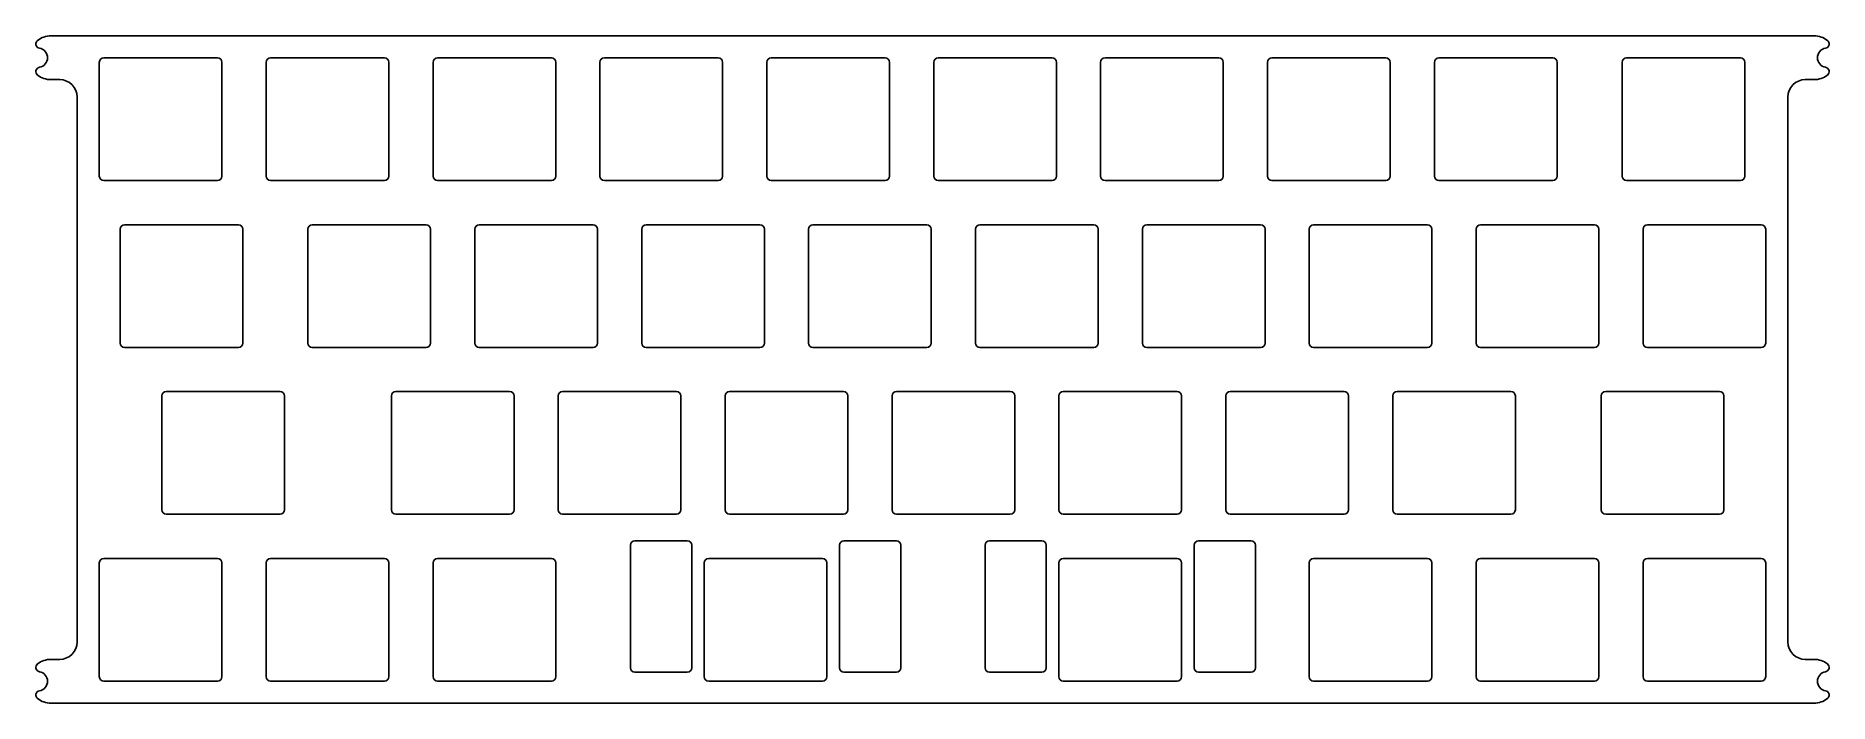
# Model space of a CAD drawing. Header units: millimetres. Extents: x -102 to 102, y -38 to 38.
import ezdxf

# ---------------------------------------------------------------- set-up
doc = ezdxf.new("R2010")
doc.units = ezdxf.units.MM

msp = doc.modelspace()

# ---------------------------------------------------------------- linework, layer by layer
at = {"color": 7, "linetype": 'Continuous', "lineweight": 25}
for p, q in [((100.63125, 38.1), (-100.63125, 38.1)), ((-95.10625, 35.075), (-95.10625, 22.075)), ((-81.60625, 35.575), (-94.60625, 35.575)), ((-81.10625, 22.075), (-81.10625, 35.075)), ((-76.05625, 35.075), (-76.05625, 22.075)), ((-62.55625, 35.575), (-75.55625, 35.575)), ((-62.05625, 22.075), (-62.05625, 35.075)), ((-57.00625, 35.075), (-57.00625, 22.075)), ((-43.50625, 35.575), (-56.50625, 35.575)), ((-43.00625, 22.075), (-43.00625, 35.075)), ((-37.95625, 35.075), (-37.95625, 22.075)), ((-24.45625, 35.575), (-37.45625, 35.575)), ((-23.95625, 22.075), (-23.95625, 35.075)), ((-18.90625, 35.075), (-18.90625, 22.075)), ((-5.40625, 35.575), (-18.40625, 35.575)), ((-4.90625, 22.075), (-4.90625, 35.075)), ((0.14375, 35.075), (0.14375, 22.075)), ((13.64375, 35.575), (0.64375, 35.575)), ((14.14375, 22.075), (14.14375, 35.075)), ((19.19375, 35.075), (19.19375, 22.075)), ((32.69375, 35.575), (19.69375, 35.575)), ((33.19375, 22.075), (33.19375, 35.075)), ((38.24375, 35.075), (38.24375, 22.075)), ((51.74375, 35.575), (38.74375, 35.575)), ((52.24375, 22.075), (52.24375, 35.075)), ((57.29375, 35.075), (57.29375, 22.075)), ((70.79375, 35.575), (57.79375, 35.575)), ((71.29375, 22.075), (71.29375, 35.075)), ((78.725, 35.075), (78.725, 22.075)), ((92.225, 35.575), (79.225, 35.575)), ((92.725, 22.075), (92.725, 35.075)), ((-100.63125, 33.1), (-99.63125, 33.1)), ((99.63125, 33.1), (100.63125, 33.1)), ((-97.63125, 31.1), (-97.63125, -31.1)), ((97.63125, -31.1), (97.63125, 31.1)), ((-94.60625, 21.575), (-81.60625, 21.575)), ((-75.55625, 21.575), (-62.55625, 21.575)), ((-56.50625, 21.575), (-43.50625, 21.575)), ((-37.45625, 21.575), (-24.45625, 21.575)), ((-18.40625, 21.575), (-5.40625, 21.575)), ((0.64375, 21.575), (13.64375, 21.575)), ((19.69375, 21.575), (32.69375, 21.575)), ((38.74375, 21.575), (51.74375, 21.575)), ((57.79375, 21.575), (70.79375, 21.575)), ((79.225, 21.575), (92.225, 21.575)), ((-79.225, 16.525), (-92.225, 16.525)), ((-57.79375, 16.525), (-70.79375, 16.525)), ((-38.74375, 16.525), (-51.74375, 16.525)), ((-19.69375, 16.525), (-32.69375, 16.525)), ((-0.64375, 16.525), (-13.64375, 16.525)), ((18.40625, 16.525), (5.40625, 16.525)), ((37.45625, 16.525), (24.45625, 16.525)), ((56.50625, 16.525), (43.50625, 16.525)), ((75.55625, 16.525), (62.55625, 16.525)), ((94.60625, 16.525), (81.60625, 16.525)), ((-92.725, 16.025), (-92.725, 3.025)), ((-78.725, 3.025), (-78.725, 16.025)), ((-71.29375, 16.025), (-71.29375, 3.025)), ((-57.29375, 3.025), (-57.29375, 16.025)), ((-52.24375, 16.025), (-52.24375, 3.025)), ((-38.24375, 3.025), (-38.24375, 16.025)), ((-33.19375, 16.025), (-33.19375, 3.025)), ((-19.19375, 3.025), (-19.19375, 16.025)), ((-14.14375, 16.025), (-14.14375, 3.025)), ((-0.14375, 3.025), (-0.14375, 16.025)), ((4.90625, 16.025), (4.90625, 3.025)), ((18.90625, 3.025), (18.90625, 16.025)), ((23.95625, 16.025), (23.95625, 3.025)), ((37.95625, 3.025), (37.95625, 16.025)), ((43.00625, 16.025), (43.00625, 3.025)), ((57.00625, 3.025), (57.00625, 16.025)), ((62.05625, 16.025), (62.05625, 3.025)), ((76.05625, 3.025), (76.05625, 16.025)), ((81.10625, 16.025), (81.10625, 3.025)), ((95.10625, 3.025), (95.10625, 16.025)), ((-92.225, 2.525), (-79.225, 2.525)), ((-70.79375, 2.525), (-57.79375, 2.525)), ((-51.74375, 2.525), (-38.74375, 2.525)), ((-32.69375, 2.525), (-19.69375, 2.525)), ((-13.64375, 2.525), (-0.64375, 2.525)), ((5.40625, 2.525), (18.40625, 2.525)), ((24.45625, 2.525), (37.45625, 2.525)), ((43.50625, 2.525), (56.50625, 2.525)), ((62.55625, 2.525), (75.55625, 2.525)), ((81.60625, 2.525), (94.60625, 2.525)), ((-87.9625, -3.025), (-87.9625, -16.025)), ((-74.4625, -2.525), (-87.4625, -2.525)), ((-73.9625, -16.025), (-73.9625, -3.025)), ((-61.76875, -3.025), (-61.76875, -16.025)), ((-48.26875, -2.525), (-61.26875, -2.525)), ((-47.76875, -16.025), (-47.76875, -3.025)), ((-42.71875, -3.025), (-42.71875, -16.025)), ((-29.21875, -2.525), (-42.21875, -2.525)), ((-28.71875, -16.025), (-28.71875, -3.025)), ((-23.66875, -3.025), (-23.66875, -16.025)), ((-10.16875, -2.525), (-23.16875, -2.525)), ((-9.66875, -16.025), (-9.66875, -3.025)), ((-4.61875, -3.025), (-4.61875, -16.025)), ((8.88125, -2.525), (-4.11875, -2.525)), ((9.38125, -16.025), (9.38125, -3.025)), ((14.43125, -3.025), (14.43125, -16.025)), ((27.93125, -2.525), (14.93125, -2.525)), ((28.43125, -16.025), (28.43125, -3.025)), ((33.48125, -3.025), (33.48125, -16.025)), ((46.98125, -2.525), (33.98125, -2.525)), ((47.48125, -16.025), (47.48125, -3.025)), ((52.53125, -3.025), (52.53125, -16.025)), ((66.03125, -2.525), (53.03125, -2.525)), ((66.53125, -16.025), (66.53125, -3.025)), ((76.34375, -3.025), (76.34375, -16.025)), ((89.84375, -2.525), (76.84375, -2.525)), ((90.34375, -16.025), (90.34375, -3.025)), ((-87.4625, -16.525), (-74.4625, -16.525)), ((-61.26875, -16.525), (-48.26875, -16.525)), ((-42.21875, -16.525), (-29.21875, -16.525)), ((-23.16875, -16.525), (-10.16875, -16.525)), ((-4.11875, -16.525), (8.88125, -16.525)), ((14.93125, -16.525), (27.93125, -16.525)), ((33.98125, -16.525), (46.98125, -16.525)), ((53.03125, -16.525), (66.03125, -16.525)), ((76.84375, -16.525), (89.84375, -16.525)), ((-34.488, -20.075), (-34.488, -34.075)), ((-27.988, -19.575), (-33.988, -19.575)), ((-27.488, -34.075), (-27.488, -20.075)), ((-10.612, -20.075), (-10.612, -34.075)), ((-4.112, -19.575), (-10.112, -19.575)), ((-3.612, -34.075), (-3.612, -20.075)), ((5.99325, -20.075), (5.99325, -34.075)), ((12.49325, -19.575), (6.49325, -19.575)), ((12.99325, -34.075), (12.99325, -20.075)), ((29.86925, -20.075), (29.86925, -34.075)), ((36.36925, -19.575), (30.36925, -19.575)), ((36.86925, -34.075), (36.86925, -20.075)), ((-95.10625, -22.075), (-95.10625, -35.075)), ((-81.60625, -21.575), (-94.60625, -21.575)), ((-81.10625, -35.075), (-81.10625, -22.075)), ((-76.05625, -22.075), (-76.05625, -35.075)), ((-62.55625, -21.575), (-75.55625, -21.575)), ((-62.05625, -35.075), (-62.05625, -22.075)), ((-57.00625, -22.075), (-57.00625, -35.075)), ((-43.50625, -21.575), (-56.50625, -21.575)), ((-43.00625, -35.075), (-43.00625, -22.075)), ((-26.05, -35.075), (-26.05, -22.075)), ((-12.55, -21.575), (-25.55, -21.575)), ((-12.05, -22.075), (-12.05, -35.075)), ((14.43125, -35.075), (14.43125, -22.075)), ((27.93125, -21.575), (14.93125, -21.575)), ((28.43125, -22.075), (28.43125, -35.075)), ((43.00625, -22.075), (43.00625, -35.075)), ((56.50625, -21.575), (43.50625, -21.575)), ((57.00625, -35.075), (57.00625, -22.075)), ((62.05625, -22.075), (62.05625, -35.075)), ((75.55625, -21.575), (62.55625, -21.575)), ((76.05625, -35.075), (76.05625, -22.075)), ((81.10625, -22.075), (81.10625, -35.075)), ((94.60625, -21.575), (81.60625, -21.575)), ((95.10625, -35.075), (95.10625, -22.075)), ((-99.63125, -33.1), (-100.63125, -33.1)), ((-33.988, -34.575), (-27.988, -34.575)), ((-10.112, -34.575), (-4.112, -34.575)), ((6.49325, -34.575), (12.49325, -34.575)), ((30.36925, -34.575), (36.36925, -34.575)), ((100.63125, -33.1), (99.63125, -33.1)), ((-94.60625, -35.575), (-81.60625, -35.575)), ((-75.55625, -35.575), (-62.55625, -35.575)), ((-56.50625, -35.575), (-43.50625, -35.575)), ((-25.55, -35.575), (-12.55, -35.575)), ((14.93125, -35.575), (27.93125, -35.575)), ((43.50625, -35.575), (56.50625, -35.575)), ((62.55625, -35.575), (75.55625, -35.575)), ((81.60625, -35.575), (94.60625, -35.575)), ((-100.63125, -38.1), (100.63125, -38.1))]:
    msp.add_line(p, q, dxfattribs=at)
for centre, radius, start, end in [((-101.85055, 37.18534), 0.5, 127.5642, 259.9592921), ((-100.63125, 35.6), 2.5, 90, 127.5642), ((100.63125, 35.6), 2.5, 52.4358, 90), ((101.85055, 37.18534), 0.5, 280.0407079, 52.4358), ((-102.13125, 35.6), 1.11, 280.0407079, 79.9592921), ((-94.60625, 35.075), 0.5, 90, 180), ((-81.60625, 35.075), 0.5, 0, 90), ((-75.55625, 35.075), 0.5, 90, 180), ((-62.55625, 35.075), 0.5, 0, 90), ((-56.50625, 35.075), 0.5, 90, 180), ((-43.50625, 35.075), 0.5, 0, 90), ((-37.45625, 35.075), 0.5, 90, 180), ((-24.45625, 35.075), 0.5, 0, 90), ((-18.40625, 35.075), 0.5, 90, 180), ((-5.40625, 35.075), 0.5, 0, 90), ((0.64375, 35.075), 0.5, 90, 180), ((13.64375, 35.075), 0.5, 0, 90), ((19.69375, 35.075), 0.5, 90, 180), ((32.69375, 35.075), 0.5, 0, 90), ((38.74375, 35.075), 0.5, 90, 180), ((51.74375, 35.075), 0.5, 0, 90), ((57.79375, 35.075), 0.5, 90, 180), ((70.79375, 35.075), 0.5, 0, 90), ((79.225, 35.075), 0.5, 90, 180), ((92.225, 35.075), 0.5, 0, 90), ((102.13125, 35.6), 1.11, 100.0407079, 259.9592921), ((-101.85055, 34.01466), 0.5, 100.0407079, 232.4358), ((-100.63125, 35.6), 2.5, 232.4358, 270), ((-99.63125, 31.1), 2, 0, 90), ((99.63125, 31.1), 2, 90, 180), ((100.63125, 35.6), 2.5, 270, 307.5642), ((101.85055, 34.01466), 0.5, 307.5642, 79.9592921), ((-94.60625, 22.075), 0.5, 180, 270), ((-81.60625, 22.075), 0.5, 270, 0), ((-75.55625, 22.075), 0.5, 180, 270), ((-62.55625, 22.075), 0.5, 270, 0), ((-56.50625, 22.075), 0.5, 180, 270), ((-43.50625, 22.075), 0.5, 270, 0), ((-37.45625, 22.075), 0.5, 180, 270), ((-24.45625, 22.075), 0.5, 270, 0), ((-18.40625, 22.075), 0.5, 180, 270), ((-5.40625, 22.075), 0.5, 270, 0), ((0.64375, 22.075), 0.5, 180, 270), ((13.64375, 22.075), 0.5, 270, 0), ((19.69375, 22.075), 0.5, 180, 270), ((32.69375, 22.075), 0.5, 270, 0), ((38.74375, 22.075), 0.5, 180, 270), ((51.74375, 22.075), 0.5, 270, 0), ((57.79375, 22.075), 0.5, 180, 270), ((70.79375, 22.075), 0.5, 270, 0), ((79.225, 22.075), 0.5, 180, 270), ((92.225, 22.075), 0.5, 270, 0), ((-92.225, 16.025), 0.5, 90, 180), ((-79.225, 16.025), 0.5, 0, 90), ((-70.79375, 16.025), 0.5, 90, 180), ((-57.79375, 16.025), 0.5, 0, 90), ((-51.74375, 16.025), 0.5, 90, 180), ((-38.74375, 16.025), 0.5, 0, 90), ((-32.69375, 16.025), 0.5, 90, 180), ((-19.69375, 16.025), 0.5, 0, 90), ((-13.64375, 16.025), 0.5, 90, 180), ((-0.64375, 16.025), 0.5, 0, 90), ((5.40625, 16.025), 0.5, 90, 180), ((18.40625, 16.025), 0.5, 0, 90), ((24.45625, 16.025), 0.5, 90, 180), ((37.45625, 16.025), 0.5, 0, 90), ((43.50625, 16.025), 0.5, 90, 180), ((56.50625, 16.025), 0.5, 0, 90), ((62.55625, 16.025), 0.5, 90, 180), ((75.55625, 16.025), 0.5, 0, 90), ((81.60625, 16.025), 0.5, 90, 180), ((94.60625, 16.025), 0.5, 0, 90), ((-92.225, 3.025), 0.5, 180, 270), ((-79.225, 3.025), 0.5, 270, 0), ((-70.79375, 3.025), 0.5, 180, 270), ((-57.79375, 3.025), 0.5, 270, 0), ((-51.74375, 3.025), 0.5, 180, 270), ((-38.74375, 3.025), 0.5, 270, 0), ((-32.69375, 3.025), 0.5, 180, 270), ((-19.69375, 3.025), 0.5, 270, 0), ((-13.64375, 3.025), 0.5, 180, 270), ((-0.64375, 3.025), 0.5, 270, 0), ((5.40625, 3.025), 0.5, 180, 270), ((18.40625, 3.025), 0.5, 270, 0), ((24.45625, 3.025), 0.5, 180, 270), ((37.45625, 3.025), 0.5, 270, 0), ((43.50625, 3.025), 0.5, 180, 270), ((56.50625, 3.025), 0.5, 270, 0), ((62.55625, 3.025), 0.5, 180, 270), ((75.55625, 3.025), 0.5, 270, 0), ((81.60625, 3.025), 0.5, 180, 270), ((94.60625, 3.025), 0.5, 270, 0), ((-87.4625, -3.025), 0.5, 90, 180), ((-74.4625, -3.025), 0.5, 0, 90), ((-61.26875, -3.025), 0.5, 90, 180), ((-48.26875, -3.025), 0.5, 0, 90), ((-42.21875, -3.025), 0.5, 90, 180), ((-29.21875, -3.025), 0.5, 0, 90), ((-23.16875, -3.025), 0.5, 90, 180), ((-10.16875, -3.025), 0.5, 0, 90), ((-4.11875, -3.025), 0.5, 90, 180), ((8.88125, -3.025), 0.5, 0, 90), ((14.93125, -3.025), 0.5, 90, 180), ((27.93125, -3.025), 0.5, 0, 90), ((33.98125, -3.025), 0.5, 90, 180), ((46.98125, -3.025), 0.5, 0, 90), ((53.03125, -3.025), 0.5, 90, 180), ((66.03125, -3.025), 0.5, 0, 90), ((76.84375, -3.025), 0.5, 90, 180), ((89.84375, -3.025), 0.5, 0, 90), ((-87.4625, -16.025), 0.5, 180, 270), ((-74.4625, -16.025), 0.5, 270, 0), ((-61.26875, -16.025), 0.5, 180, 270), ((-48.26875, -16.025), 0.5, 270, 0), ((-42.21875, -16.025), 0.5, 180, 270), ((-29.21875, -16.025), 0.5, 270, 0), ((-23.16875, -16.025), 0.5, 180, 270), ((-10.16875, -16.025), 0.5, 270, 0), ((-4.11875, -16.025), 0.5, 180, 270), ((8.88125, -16.025), 0.5, 270, 0), ((14.93125, -16.025), 0.5, 180, 270), ((27.93125, -16.025), 0.5, 270, 0), ((33.98125, -16.025), 0.5, 180, 270), ((46.98125, -16.025), 0.5, 270, 0), ((53.03125, -16.025), 0.5, 180, 270), ((66.03125, -16.025), 0.5, 270, 0), ((76.84375, -16.025), 0.5, 180, 270), ((89.84375, -16.025), 0.5, 270, 0), ((-33.988, -20.075), 0.5, 90, 180), ((-27.988, -20.075), 0.5, 0, 90), ((-10.112, -20.075), 0.5, 90, 180), ((-4.112, -20.075), 0.5, 0, 90), ((6.49325, -20.075), 0.5, 90, 180), ((12.49325, -20.075), 0.5, 0, 90), ((30.36925, -20.075), 0.5, 90, 180), ((36.36925, -20.075), 0.5, 0, 90), ((-94.60625, -22.075), 0.5, 90, 180), ((-81.60625, -22.075), 0.5, 0, 90), ((-75.55625, -22.075), 0.5, 90, 180), ((-62.55625, -22.075), 0.5, 0, 90), ((-56.50625, -22.075), 0.5, 90, 180), ((-43.50625, -22.075), 0.5, 0, 90), ((-25.55, -22.075), 0.5, 90, 180), ((-12.55, -22.075), 0.5, 0, 90), ((14.93125, -22.075), 0.5, 90, 180), ((27.93125, -22.075), 0.5, 0, 90), ((43.50625, -22.075), 0.5, 90, 180), ((56.50625, -22.075), 0.5, 0, 90), ((62.55625, -22.075), 0.5, 90, 180), ((75.55625, -22.075), 0.5, 0, 90), ((81.60625, -22.075), 0.5, 90, 180), ((94.60625, -22.075), 0.5, 0, 90), ((-99.63125, -31.1), 2, 270, 0), ((99.63125, -31.1), 2, 180, 270), ((-101.85055, -34.01466), 0.5, 127.5642, 259.9592921), ((-100.63125, -35.6), 2.5, 90, 127.5642), ((-102.13125, -35.6), 1.11, 280.0407079, 79.9592921), ((-33.988, -34.075), 0.5, 180, 270), ((-27.988, -34.075), 0.5, 270, 0), ((-10.112, -34.075), 0.5, 180, 270), ((-4.112, -34.075), 0.5, 270, 0), ((6.49325, -34.075), 0.5, 180, 270), ((12.49325, -34.075), 0.5, 270, 0), ((30.36925, -34.075), 0.5, 180, 270), ((36.36925, -34.075), 0.5, 270, 0), ((100.63125, -35.6), 2.5, 52.4358, 90), ((102.13125, -35.6), 1.11, 100.0407079, 259.9592921), ((101.85055, -34.01466), 0.5, 280.0407079, 52.4358), ((-101.85055, -37.18534), 0.5, 100.0407079, 232.4358), ((-94.60625, -35.075), 0.5, 180, 270), ((-81.60625, -35.075), 0.5, 270, 0), ((-75.55625, -35.075), 0.5, 180, 270), ((-62.55625, -35.075), 0.5, 270, 0), ((-56.50625, -35.075), 0.5, 180, 270), ((-43.50625, -35.075), 0.5, 270, 0), ((-25.55, -35.075), 0.5, 180, 270), ((-12.55, -35.075), 0.5, 270, 0), ((14.93125, -35.075), 0.5, 180, 270), ((27.93125, -35.075), 0.5, 270, 0), ((43.50625, -35.075), 0.5, 180, 270), ((56.50625, -35.075), 0.5, 270, 0), ((62.55625, -35.075), 0.5, 180, 270), ((75.55625, -35.075), 0.5, 270, 0), ((81.60625, -35.075), 0.5, 180, 270), ((94.60625, -35.075), 0.5, 270, 0), ((101.85055, -37.18534), 0.5, 307.5642, 79.9592921), ((-100.63125, -35.6), 2.5, 232.4358, 270), ((100.63125, -35.6), 2.5, 270, 307.5642)]:
    msp.add_arc(centre, radius, start, end, dxfattribs=at)

doc.saveas('drawing.dxf')
